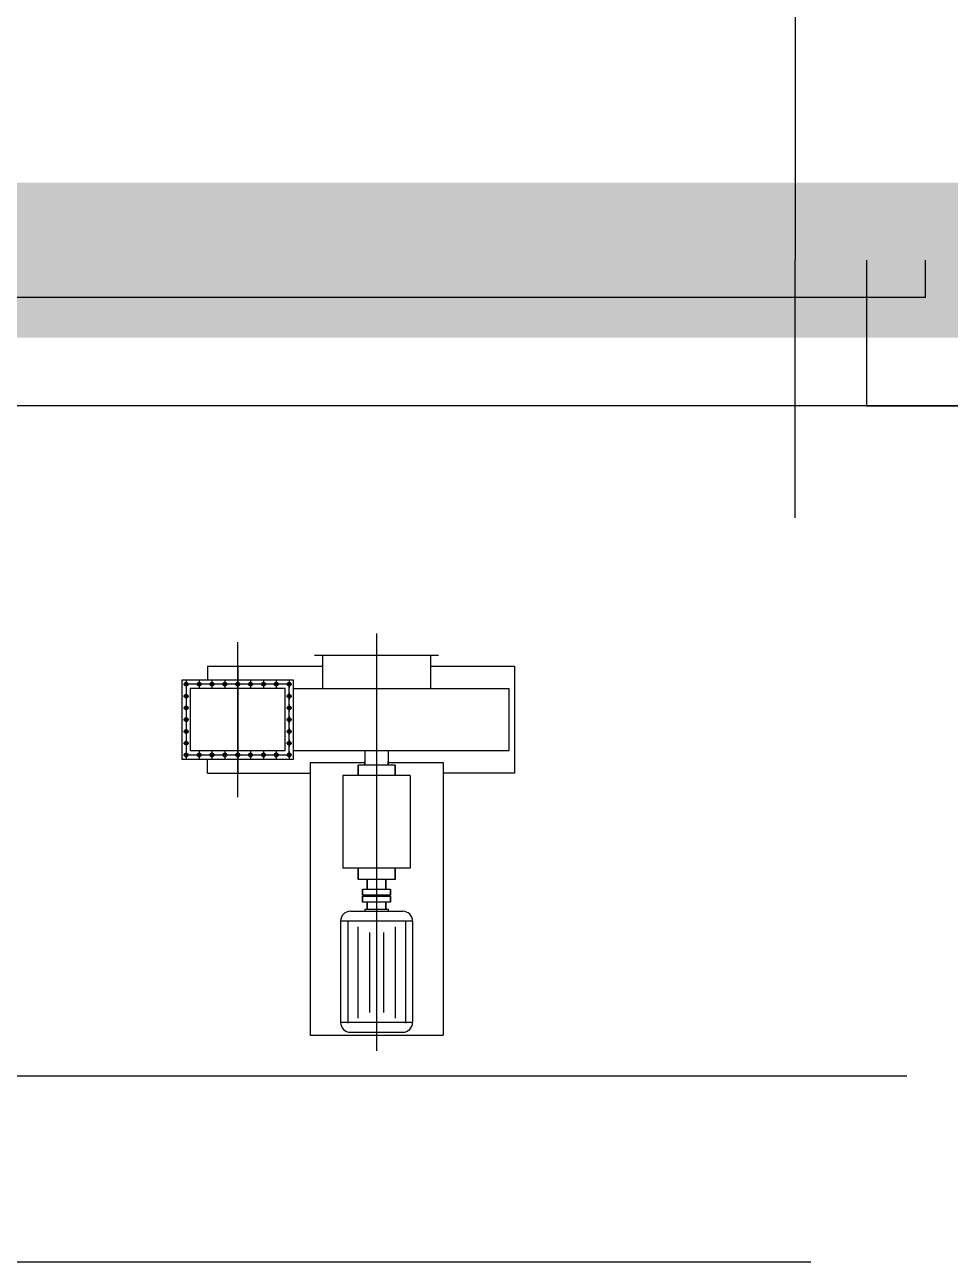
# Model space of a CAD drawing. Extents: x -170 to 1091, y -90 to 504.
# Drawn here: x 217.13 to 223.1, y 76.24 to 84.22 of the extents above; entities that cross this region are included whole.
import ezdxf

# ---------------------------------------------------------------- set-up
doc = ezdxf.new("R2010")
doc.units = 0
doc.header["$LTSCALE"] = 1000
doc.linetypes.add('PF_CENTER', pattern=[400, 250, -50, 50, -50])
doc.linetypes.add('PF_DIVIDE', pattern=[250, 100, -50, 0, -50, 0, -50])
doc.layers.get('0').update_dxf_attribs({"linetype": 'CONTINUOUS'})
for name, color, linetype in [('01', 7, 'CONTINUOUS'), ('02', 1, 'CONTINUOUS'), ('05', 4, 'PF_CENTER'), ('07', 6, 'PF_DIVIDE'), ('TKX', 3, 'CONTINUOUS')]:
    doc.layers.add(name, color=color, linetype=linetype)

msp = doc.modelspace()

# ---------------------------------------------------------------- linework, layer by layer
at = {"linetype": 'Continuous'}
msp.add_line((222.1, 126.77385), (222.1, 82.69885), dxfattribs=at)
for p, q in [((219.8, 80.14835, 0), (219, 80.14835, 0)), ((219.05, 80.14835, 0), (219.05, 79.93535, 0)), ((219.75, 79.93535, 0), (219.75, 80.14835, 0)), ((218.864, 79.93535, 0), (220.25404, 79.93535, 0)), ((219.325, 79.53535, 0), (219.325, 79.44185, 0)), ((219.475, 79.53535, 0), (219.475, 79.44185, 0)), ((219.52, 79.44185, 0), (219.28, 79.44185, 0)), ((219.28, 79.44185, 0), (219.28, 79.37588, 0)), ((219.28, 79.37588, 0), (219.28, 79.44185, 0)), ((219.325, 79.44185, 0), (219.325, 79.46485, 0)), ((219.475, 79.44185, 0), (219.475, 79.46485, 0)), ((219.52, 79.44185, 0), (219.52, 79.37588, 0)), ((219.52, 79.37588, 0), (219.52, 79.44185, 0)), ((219.1825, 79.37588, 0), (219.1825, 78.77665, 0)), ((219.6175, 79.37588, 0), (219.1825, 79.37588, 0)), ((219.6175, 79.37588, 0), (219.6175, 78.77665, 0)), ((219.6175, 78.77665, 0), (219.1825, 78.77665, 0)), ((219.28, 78.70368, 0), (219.28, 78.77665, 0)), ((219.28, 78.77665, 0), (219.28, 78.70368, 0)), ((219.52, 78.70368, 0), (219.28, 78.70368, 0)), ((219.34, 78.64243, 0), (219.34, 78.70368, 0)), ((219.34, 78.70368, 0), (219.34, 78.64243, 0)), ((219.46, 78.64243, 0), (219.46, 78.70368, 0)), ((219.46, 78.70368, 0), (219.46, 78.64243, 0)), ((219.52, 78.70368, 0), (219.52, 78.77665, 0)), ((219.52, 78.77665, 0), (219.52, 78.70368, 0)), ((219.31, 78.64243, 0), (219.31, 78.60335, 0)), ((219.31, 78.60335, 0), (219.31, 78.64243, 0)), ((219.31, 78.64243, 0), (219.49, 78.64243, 0)), ((219.49, 78.64243, 0), (219.49, 78.60335, 0)), ((219.49, 78.60335, 0), (219.49, 78.64243, 0)), ((219.49, 78.60335, 0), (219.31, 78.60335, 0)), ((219.31, 78.59743, 0), (219.31, 78.55835, 0)), ((219.31, 78.55835, 0), (219.31, 78.59743, 0)), ((219.31, 78.59743, 0), (219.49, 78.59743, 0)), ((219.49, 78.55835, 0), (219.31, 78.55835, 0)), ((219.34, 78.59743, 0), (219.34, 78.60335, 0)), ((219.34, 78.60335, 0), (219.34, 78.59743, 0)), ((219.34, 78.51043, 0), (219.34, 78.55835, 0)), ((219.34, 78.55835, 0), (219.34, 78.51043, 0)), ((219.46, 78.59743, 0), (219.46, 78.60335, 0)), ((219.46, 78.60335, 0), (219.46, 78.59743, 0)), ((219.46, 78.51043, 0), (219.46, 78.55835, 0)), ((219.46, 78.55835, 0), (219.46, 78.51043, 0)), ((219.49, 78.59743, 0), (219.49, 78.55835, 0)), ((219.49, 78.55835, 0), (219.49, 78.59743, 0)), ((219.23066, 78.49902, 0), (219.56934, 78.49902, 0)), ((219.63234, 78.43602, 0), (219.16766, 78.43602, 0)), ((219.16766, 78.43602, 0), (219.16766, 77.78201, 0)), ((219.63234, 78.43602, 0), (219.63234, 77.78201, 0)), ((219.63234, 77.78201, 0), (219.16766, 77.78201, 0)), ((219.23066, 77.71901, 0), (219.56934, 77.71901, 0))]:
    msp.add_line(p, q)
at = {"linetype": 'Continuous', "const_width": 1, "elevation": 0}
msp.add_lwpolyline([(165.7, 127.02385), (280.5, 127.02385), (280.5, 82.69885), (165.7, 82.69885)], close=True, dxfattribs=at)
at = {"elevation": 0}
msp.add_lwpolyline([(219.32348, 78.51043), (219.32348, 78.49902), (219.47652, 78.49902), (219.47652, 78.51043)], close=True, dxfattribs=at)
for centre, start, end in [((219.23066, 78.43602, 0), 90, 180), ((219.56934, 78.43602, 0), 0, 90), ((219.23066, 77.78201, 0), 180, 270)]:
    msp.add_arc(centre, 0.063, start, end)
at = {"layer": '01', "ltscale": 8}
for p, q in [((218.31, 80.08035, 0), (218.31, 79.99035, 0)), ((218.31, 80.08035, 0), (219.05, 80.08035, 0)), ((219.75, 80.08035, 0), (220.29, 80.08035, 0)), ((220.29, 80.08035, 0), (220.29, 79.39035, 0)), ((218.144, 79.99035, 0), (218.144, 79.48035, 0)), ((218.864, 79.99035, 0), (218.144, 79.99035, 0)), ((218.864, 79.48035, 0), (218.864, 79.99035, 0)), ((218.198, 79.93535, 0), (218.198, 79.53535, 0)), ((218.81, 79.93535, 0), (218.198, 79.93535, 0)), ((218.81, 79.53535, 0), (218.81, 79.93535, 0)), ((220.25404, 79.53535, 0), (220.25404, 79.93535, 0)), ((218.198, 79.53535, 0), (218.81, 79.53535, 0)), ((218.144, 79.48035, 0), (218.864, 79.48035, 0)), ((218.31, 79.39035, 0), (218.31, 79.48035, 0)), ((218.9715, 79.45835, 0), (218.9715, 77.70035, 0)), ((218.9715, 79.45835, 0), (219.325, 79.45835, 0)), ((219.475, 79.45835, 0), (219.8285, 79.45835, 0)), ((219.8285, 79.45835, 0), (219.8285, 77.70035, 0)), ((218.31, 79.39035, 0), (218.9715, 79.39035, 0)), ((220.29, 79.39035, 0), (219.8285, 79.39035, 0)), ((218.9715, 77.70035, 0), (219.8285, 77.70035, 0))]:
    msp.add_line(p, q, dxfattribs=at)
at = {"layer": '01'}
msp.add_line((218.864, 79.53535, 0), (220.25404, 79.53535, 0), dxfattribs=at)
at = {"layer": '01', "ltscale": 8}
for centre in [(218.172, 79.96335, 0), (218.255, 79.96335, 0), (218.338, 79.96335, 0), (218.421, 79.96335, 0), (218.504, 79.96335, 0), (218.587, 79.96335, 0), (218.67, 79.96335, 0), (218.753, 79.96335, 0), (218.836, 79.96335, 0), (218.172, 79.88735, 0), (218.172, 79.81135, 0), (218.836, 79.88735, 0), (218.836, 79.81135, 0), (218.172, 79.73535, 0), (218.836, 79.73535, 0), (218.172, 79.65935, 0), (218.836, 79.65935, 0), (218.172, 79.58335, 0), (218.836, 79.58335, 0), (218.172, 79.50735, 0), (218.255, 79.50735, 0), (218.338, 79.50735, 0), (218.421, 79.50735, 0), (218.504, 79.50735, 0), (218.587, 79.50735, 0), (218.67, 79.50735, 0), (218.753, 79.50735, 0), (218.836, 79.50735, 0)]:
    msp.add_circle(centre, 0.012, dxfattribs=at)
at = {"layer": '01'}
msp.add_arc((219.56934, 77.78201, 0), 0.063, 270, 0, dxfattribs=at)
at = {"layer": '02'}
for p, q in [((219.21372, 78.43095, 0), (219.21372, 77.77674, 0)), ((219.27978, 78.39889, 0), (219.27978, 77.8088, 0)), ((219.52022, 78.39889, 0), (219.52022, 77.8088, 0)), ((219.58628, 78.43095, 0), (219.58628, 77.77674, 0)), ((219.35476, 78.36251, 0), (219.35476, 77.84519, 0)), ((219.44524, 78.36251, 0), (219.44524, 77.84519, 0))]:
    msp.add_line(p, q, dxfattribs=at)
at = {"layer": '02', "ltscale": 8}
msp.add_line((222.2, 76.23535, 0), (210.85, 76.23535, 0), dxfattribs=at)
at = {"layer": '05', "ltscale": 8}
for p, q in [((222.1, 81.03649), (222.1, 82.69885)), ((218.504, 79.23535, 0), (218.504, 80.23535, 0)), ((219.4, 80.28984, 0), (219.4, 77.59869, 0)), ((218.504, 79.36985, 0), (218.504, 80.10085, 0)), ((218.504, 80.07985, 0), (218.504, 79.39085, 0)), ((218.172, 79.98625, 0), (218.172, 79.94044, 0)), ((218.255, 79.98625, 0), (218.255, 79.94044, 0)), ((218.338, 79.98625, 0), (218.338, 79.94044, 0)), ((218.421, 79.98625, 0), (218.421, 79.94044, 0)), ((218.504, 79.98625, 0), (218.504, 79.94044, 0)), ((218.587, 79.98625, 0), (218.587, 79.94044, 0)), ((218.67, 79.98625, 0), (218.67, 79.94044, 0)), ((218.753, 79.98625, 0), (218.753, 79.94044, 0)), ((218.836, 79.98625, 0), (218.836, 79.94044, 0)), ((218.15476, 79.96335, 0), (218.18924, 79.96335, 0)), ((218.1786, 79.96335, 0), (218.1654, 79.96335, 0)), ((218.172, 79.96995, 0), (218.172, 79.95675, 0)), ((218.172, 79.96335, 0), (218.172, 79.50735, 0)), ((218.836, 79.96335, 0), (218.172, 79.96335, 0)), ((218.172, 79.91025, 0), (218.172, 79.86444, 0)), ((218.23776, 79.96335, 0), (218.27224, 79.96335, 0)), ((218.2616, 79.96335, 0), (218.2484, 79.96335, 0)), ((218.255, 79.96995, 0), (218.255, 79.95675, 0)), ((218.32076, 79.96335, 0), (218.35524, 79.96335, 0)), ((218.3446, 79.96335, 0), (218.3314, 79.96335, 0)), ((218.338, 79.96995, 0), (218.338, 79.95675, 0)), ((218.40376, 79.96335, 0), (218.43824, 79.96335, 0)), ((218.4276, 79.96335, 0), (218.4144, 79.96335, 0)), ((218.421, 79.96995, 0), (218.421, 79.95675, 0)), ((218.48676, 79.96335, 0), (218.52124, 79.96335, 0)), ((218.5106, 79.96335, 0), (218.4974, 79.96335, 0)), ((218.504, 79.96995, 0), (218.504, 79.95675, 0)), ((218.56976, 79.96335, 0), (218.60424, 79.96335, 0)), ((218.5936, 79.96335, 0), (218.5804, 79.96335, 0)), ((218.587, 79.96995, 0), (218.587, 79.95675, 0)), ((218.65276, 79.96335, 0), (218.68724, 79.96335, 0)), ((218.6766, 79.96335, 0), (218.6634, 79.96335, 0)), ((218.67, 79.96995, 0), (218.67, 79.95675, 0)), ((218.73576, 79.96335, 0), (218.77024, 79.96335, 0)), ((218.7596, 79.96335, 0), (218.7464, 79.96335, 0)), ((218.753, 79.96995, 0), (218.753, 79.95675, 0)), ((218.81876, 79.96335, 0), (218.85324, 79.96335, 0)), ((218.8426, 79.96335, 0), (218.8294, 79.96335, 0)), ((218.836, 79.96995, 0), (218.836, 79.95675, 0)), ((218.836, 79.50735, 0), (218.836, 79.96335, 0)), ((218.836, 79.91025, 0), (218.836, 79.86444, 0)), ((218.15476, 79.88735, 0), (218.18924, 79.88735, 0)), ((218.1786, 79.88735, 0), (218.1654, 79.88735, 0)), ((218.172, 79.89395, 0), (218.172, 79.88075, 0)), ((218.172, 79.83425, 0), (218.172, 79.78844, 0)), ((218.81876, 79.88735, 0), (218.85324, 79.88735, 0)), ((218.8426, 79.88735, 0), (218.8294, 79.88735, 0)), ((218.836, 79.89395, 0), (218.836, 79.88075, 0)), ((218.836, 79.83425, 0), (218.836, 79.78844, 0)), ((218.15476, 79.81135, 0), (218.18924, 79.81135, 0)), ((218.1786, 79.81135, 0), (218.1654, 79.81135, 0)), ((218.172, 79.81795, 0), (218.172, 79.80475, 0)), ((218.172, 79.75825, 0), (218.172, 79.71244, 0)), ((218.172, 79.74195, 0), (218.172, 79.72875, 0)), ((218.81876, 79.81135, 0), (218.85324, 79.81135, 0)), ((218.8426, 79.81135, 0), (218.8294, 79.81135, 0)), ((218.836, 79.81795, 0), (218.836, 79.80475, 0)), ((218.836, 79.75825, 0), (218.836, 79.71244, 0)), ((218.836, 79.74195, 0), (218.836, 79.72875, 0)), ((218.15476, 79.73535, 0), (218.18924, 79.73535, 0)), ((218.1786, 79.73535, 0), (218.1654, 79.73535, 0)), ((218.172, 79.68225, 0), (218.172, 79.63644, 0)), ((218.172, 79.66595, 0), (218.172, 79.65275, 0)), ((218.81876, 79.73535, 0), (218.85324, 79.73535, 0)), ((218.8426, 79.73535, 0), (218.8294, 79.73535, 0)), ((218.836, 79.68225, 0), (218.836, 79.63644, 0)), ((218.836, 79.66595, 0), (218.836, 79.65275, 0)), ((218.15476, 79.65935, 0), (218.18924, 79.65935, 0)), ((218.15476, 79.58335, 0), (218.18924, 79.58335, 0)), ((218.1786, 79.65935, 0), (218.1654, 79.65935, 0)), ((218.1786, 79.58335, 0), (218.1654, 79.58335, 0)), ((218.172, 79.60625, 0), (218.172, 79.56044, 0)), ((218.172, 79.58995, 0), (218.172, 79.57675, 0)), ((218.81876, 79.65935, 0), (218.85324, 79.65935, 0)), ((218.81876, 79.58335, 0), (218.85324, 79.58335, 0)), ((218.8426, 79.65935, 0), (218.8294, 79.65935, 0)), ((218.8426, 79.58335, 0), (218.8294, 79.58335, 0)), ((218.836, 79.60625, 0), (218.836, 79.56044, 0)), ((218.836, 79.58995, 0), (218.836, 79.57675, 0)), ((218.15476, 79.50735, 0), (218.18924, 79.50735, 0)), ((218.1786, 79.50735, 0), (218.1654, 79.50735, 0)), ((218.172, 79.53025, 0), (218.172, 79.48444, 0)), ((218.172, 79.51395, 0), (218.172, 79.50075, 0)), ((218.172, 79.50735, 0), (218.836, 79.50735, 0)), ((218.23776, 79.50735, 0), (218.27224, 79.50735, 0)), ((218.2616, 79.50735, 0), (218.2484, 79.50735, 0)), ((218.255, 79.53025, 0), (218.255, 79.48444, 0)), ((218.255, 79.51395, 0), (218.255, 79.50075, 0)), ((218.32076, 79.50735, 0), (218.35524, 79.50735, 0)), ((218.3446, 79.50735, 0), (218.3314, 79.50735, 0)), ((218.338, 79.53025, 0), (218.338, 79.48444, 0)), ((218.338, 79.51395, 0), (218.338, 79.50075, 0)), ((218.40376, 79.50735, 0), (218.43824, 79.50735, 0)), ((218.4276, 79.50735, 0), (218.4144, 79.50735, 0)), ((218.421, 79.53025, 0), (218.421, 79.48444, 0)), ((218.421, 79.51395, 0), (218.421, 79.50075, 0)), ((218.48676, 79.50735, 0), (218.52124, 79.50735, 0)), ((218.5106, 79.50735, 0), (218.4974, 79.50735, 0)), ((218.504, 79.53025, 0), (218.504, 79.48444, 0)), ((218.504, 79.51395, 0), (218.504, 79.50075, 0)), ((218.56976, 79.50735, 0), (218.60424, 79.50735, 0)), ((218.5936, 79.50735, 0), (218.5804, 79.50735, 0)), ((218.587, 79.53025, 0), (218.587, 79.48444, 0)), ((218.587, 79.51395, 0), (218.587, 79.50075, 0)), ((218.65276, 79.50735, 0), (218.68724, 79.50735, 0)), ((218.6766, 79.50735, 0), (218.6634, 79.50735, 0)), ((218.67, 79.53025, 0), (218.67, 79.48444, 0)), ((218.67, 79.51395, 0), (218.67, 79.50075, 0)), ((218.73576, 79.50735, 0), (218.77024, 79.50735, 0)), ((218.7596, 79.50735, 0), (218.7464, 79.50735, 0)), ((218.753, 79.53025, 0), (218.753, 79.48444, 0)), ((218.753, 79.51395, 0), (218.753, 79.50075, 0)), ((218.81876, 79.50735, 0), (218.85324, 79.50735, 0)), ((218.8426, 79.50735, 0), (218.8294, 79.50735, 0)), ((218.836, 79.53025, 0), (218.836, 79.48444, 0)), ((218.836, 79.51395, 0), (218.836, 79.50075, 0))]:
    msp.add_line(p, q, dxfattribs=at)
at = {"layer": '07', "ltscale": 8}
msp.add_line((222.82, 77.43535, 0), (165.58, 77.43535, 0), dxfattribs=at)
at = {"layer": 'TKX', "color": 3}
for p, q in [((222.56, 82.69885), (222.56, 81.75885)), ((222.94, 82.45885), (222.94, 82.69885)), ((222.94, 82.45885), (206.95, 82.45885)), ((223.64, 81.75885), (207.55, 81.75885)), ((222.56, 81.75885), (238.65, 81.75885))]:
    msp.add_line(p, q, dxfattribs=at)

doc.saveas('drawing.dxf')
